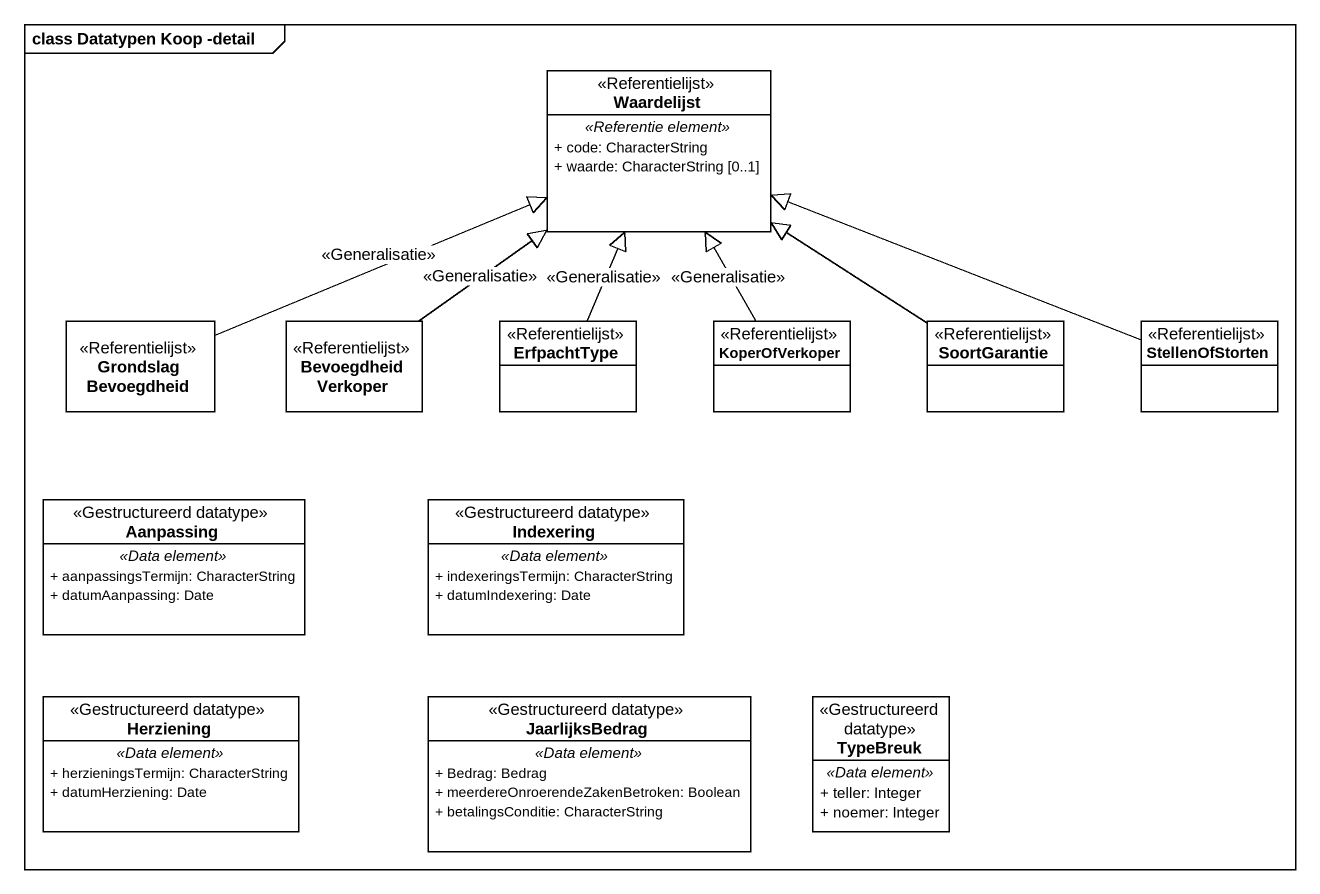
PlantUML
@startuml
mainframe class Datatypen Koop -detail
hide circle
hide empty members
skinparam classAttributeIconSize 0
class Waardelijst <<Referentielijst>> #FFFFFF {
  .. <<Referentie element>> ..
  + code: CharacterString
  + waarde: CharacterString [0..1]
}
class GrondslagBevoegdheid <<Referentielijst>>
class BevoegdheidVerkoper <<Referentielijst>>
class ErfpachtType <<Referentielijst>>
class KoperOfVerkoper <<Referentielijst>>
class SoortGarantie <<Referentielijst>>
class StellenOfStorten <<Referentielijst>>
class Aanpassing <<Gestructureerd datatype>> {
  .. <<Data element>> ..
  + aanpassingsTermijn: CharacterString
  + datumAanpassing: Date
}
class Indexering <<Gestructureerd datatype>> {
  .. <<Data element>> ..
  + indexeringsTermijn: CharacterString
  + datumIndexering: Date
}
class Herziening <<Gestructureerd datatype>> {
  .. <<Data element>> ..
  + herzieningsTermijn: CharacterString
  + datumHerziening: Date
}
class JaarlijksBedrag <<Gestructureerd datatype>> {
  .. <<Data element>> ..
  + Bedrag: Bedrag
  + meerdereOnroerendeZakenBetroken: Boolean
  + betalingsConditie: CharacterString
}
class TypeBreuk <<Gestructureerd datatype>> {
  .. <<Data element>> ..
  + teller: Integer
  + noemer: Integer
}
GrondslagBevoegdheid -right-|> Waardelijst : <<Generalisatie>>
BevoegdheidVerkoper -up-|> Waardelijst : <<Generalisatie>>
ErfpachtType -up-|> Waardelijst : <<Generalisatie>>
KoperOfVerkoper -up-|> Waardelijst : <<Generalisatie>>
SoortGarantie -up-|> Waardelijst
StellenOfStorten -left-|> Waardelijst
@enduml
